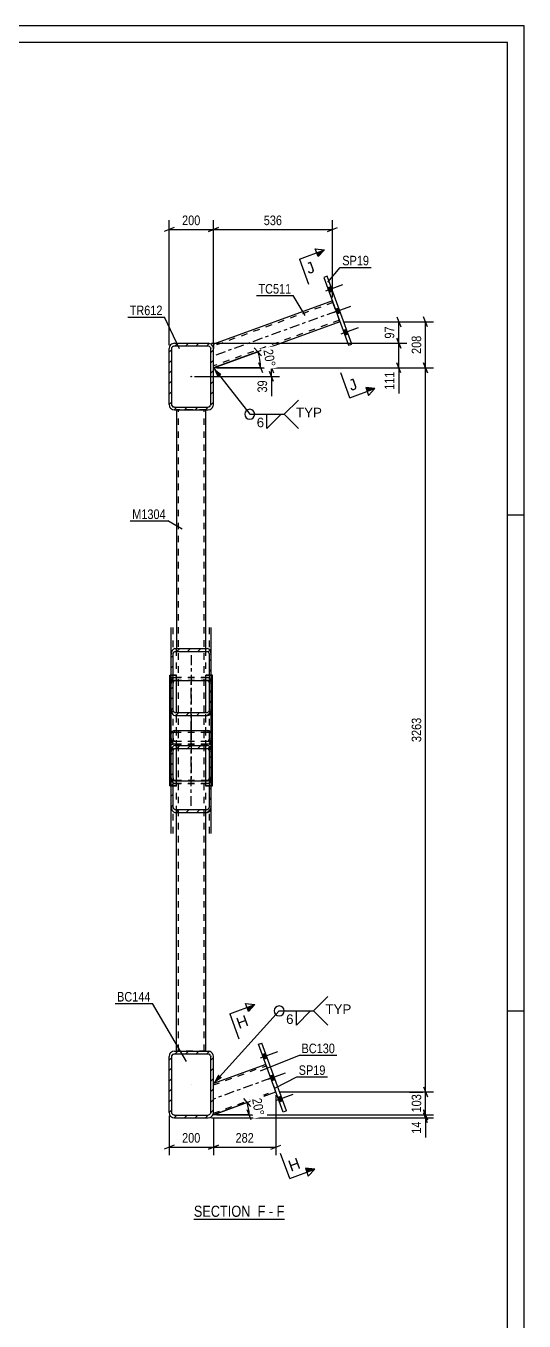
# Model space of a CAD drawing. Header units: millimetres. Extents: x -46 to 795, y -443 to 151.
# Drawn here: x 644.9 to 794.7, y -237.8 to 151.3 of the extents above; entities that cross this region are included whole.
import ezdxf

# ---------------------------------------------------------------- set-up
doc = ezdxf.new("R2010")
doc.units = ezdxf.units.MM
doc.linetypes.add('DXK_LINE_DOT2', pattern=[3.9198, 1.9599, -1.9599])
doc.linetypes.add('DXK_LINE_DOT3', pattern=[5.9187, 2.979, -0.9799, 0.9799, -0.9799])
doc.styles.add('Arial', font='ARIAL.TTF', dxfattribs={"height": 0.2})
doc.styles.add('Arial Narrow', font='ARIALN.TTF', dxfattribs={"height": 0.2})

# ---------------------------------------------------------------- blocks, each defined once
blk = doc.blocks.new('Unknown-761550593-1135')
at = {"color": 5, "linetype": 'Continuous'}
for p, q in [((794.69, 151.28), (-46.31, 151.28)), ((794.69, -442.72), (794.69, 151.28)), ((789.69, 146.28), (-41.31, 146.28)), ((789.69, -437.72), (789.69, 146.28)), ((794.69, 4.28), (789.69, 4.28)), ((794.69, -144.72), (789.69, -144.72))]:
    blk.add_line(p, q, dxfattribs=at)
blk = doc.blocks.new('Unknown-761550593-15 - 1653')
at = {"color": 6, "linetype": 'Continuous'}
blk.add_line((695.42, -207.24), (722.63, -207.24), dxfattribs=at)
at = {"color": 0, "linetype": 'Continuous'}
blk.add_wipeout([(713.53, -206.49), (713.53, -202.99), (695.42, -202.99), (695.42, -206.49)], dxfattribs=at)
at = {"color": 7, "linetype": 'Continuous', "style": 'Arial Narrow'}
blk.add_text('SECTION ', height=3.34, dxfattribs=at).set_placement((695.42, -206.49))
at = {"color": 0, "linetype": 'Continuous'}
blk.add_wipeout([(716.92, -206.49), (716.92, -202.99), (714.58, -202.99), (714.58, -206.49)], dxfattribs=at)
blk.add_wipeout([(719.24, -206.49), (719.24, -202.99), (717.97, -202.99), (717.97, -206.49)], dxfattribs=at)
at = {"color": 7, "linetype": 'Continuous', "style": 'Arial Narrow'}
blk.add_text('F', height=3.34, dxfattribs=at).set_placement((714.58, -206.49))
at = {"color": 0, "linetype": 'Continuous'}
blk.add_wipeout([(722.63, -206.49), (722.63, -202.99), (720.29, -202.99), (720.29, -206.49)], dxfattribs=at)
at = {"color": 7, "linetype": 'Continuous', "style": 'Arial Narrow'}
for s, p in [('-', (717.97, -206.49)), ('F', (720.29, -206.49))]:
    blk.add_text(s, height=3.34, dxfattribs=at).set_placement(p)
blk = doc.blocks.new('Bolt-761550593-1709 - 1653')
at = {"linetype": 'Continuous'}
for points in [[(717.51, -158.74), (717.01, -157.36), (716, -157.73), (716.5, -159.11)], [(717.51, -158.74), (717.01, -157.36), (716, -157.73), (716.5, -159.11)], [(717.51, -158.74), (717.01, -157.36), (716, -157.73), (716.5, -159.11)], [(719.86, -165.19), (719.35, -163.82), (718.35, -164.18), (718.85, -165.56)], [(719.86, -165.19), (719.35, -163.82), (718.35, -164.18), (718.85, -165.56)], [(722.18, -171.58), (721.68, -170.21), (720.68, -170.57), (721.18, -171.95)], [(722.18, -171.58), (721.68, -170.21), (720.68, -170.57), (721.18, -171.95)], [(722.18, -171.58), (721.68, -170.21), (720.68, -170.57), (721.18, -171.95)]]:
    blk.add_hatch(color=1, dxfattribs=at).paths.add_polyline_path(points)
at = {"color": 1, "linetype": 'Continuous'}
for p, q in [((715.44, -158.71), (720.64, -156.82)), ((715.44, -158.71), (720.64, -156.82)), ((715.44, -158.71), (720.64, -156.82)), ((716, -157.73), (717.01, -157.36)), ((716, -157.73), (717.01, -157.36)), ((716, -157.73), (717.01, -157.36)), ((716.5, -159.11), (717.51, -158.74)), ((716.5, -159.11), (717.51, -158.74)), ((716.5, -159.11), (717.51, -158.74)), ((717.79, -165.17), (722.99, -163.27)), ((717.79, -165.17), (722.99, -163.27)), ((718.35, -164.18), (719.35, -163.82)), ((718.35, -164.18), (719.35, -163.82)), ((718.85, -165.56), (719.86, -165.19)), ((718.85, -165.56), (719.86, -165.19)), ((720.11, -171.56), (725.31, -169.66)), ((720.11, -171.56), (725.31, -169.66)), ((720.11, -171.56), (725.31, -169.66)), ((720.68, -170.57), (721.68, -170.21)), ((720.68, -170.57), (721.68, -170.21)), ((720.68, -170.57), (721.68, -170.21)), ((721.18, -171.95), (722.18, -171.58)), ((721.18, -171.95), (722.18, -171.58)), ((721.18, -171.95), (722.18, -171.58))]:
    blk.add_line(p, q, dxfattribs=at)
blk = doc.blocks.new('Part-761550593-1697 - 1653')
at = {"color": 2, "linetype": 'Continuous'}
for p, q in [((717.09, -160.7), (701.3, -166.45)), ((701.3, -175.81), (720.1, -168.97)), ((701.3, -175.75), (701.3, -175.13)), ((701.3, -175.81), (701.3, -175.75))]:
    blk.add_line(p, q, dxfattribs=at)
at = {"color": 7, "linetype": 'DXK_LINE_DOT2'}
for p, q in [((701.3, -166.87), (717.22, -161.08)), ((720.1, -168.97), (717.09, -160.7)), ((701.3, -175.13), (701.3, -166.45)), ((701.3, -166.91), (701.3, -166.87)), ((701.3, -175.39), (719.96, -168.6))]:
    blk.add_line(p, q, dxfattribs=at)
at = {"color": 7, "linetype": 'DXK_LINE_DOT3'}
blk.add_line((718.59, -164.84), (701.3, -171.13), dxfattribs=at)
blk = doc.blocks.new('Part-761550593-1665 - 1653')
at = {"color": 2, "linetype": 'Continuous'}
for p, q in [((735.5, 76.07), (734.5, 75.71)), ((734.5, 75.71), (741.91, 55.35)), ((742.91, 55.71), (735.5, 76.07)), ((741.91, 55.35), (742.91, 55.71))]:
    blk.add_line(p, q, dxfattribs=at)
blk = doc.blocks.new('Part-761550593-1691 - 1653')
at = {"color": 7, "linetype": 'DXK_LINE_DOT3'}
blk.add_line((694.64, -83.06), (694.64, -58.28), dxfattribs=at)
at = {"color": 7, "linetype": 'DXK_LINE_DOT2'}
for p, q in [((688.72, -60.95), (688.64, -61.29)), ((688.64, -83.22), (688.64, -61.29)), ((688.95, -60.66), (688.72, -60.95)), ((689.29, -60.47), (688.95, -60.66)), ((689.17, -61.29), (689.21, -61.12)), ((689.17, -91.32), (689.17, -61.29)), ((689.21, -61.12), (689.33, -60.98)), ((689.7, -60.4), (689.29, -60.47)), ((689.33, -60.98), (689.5, -60.88)), ((689.5, -60.88), (689.7, -60.85)), ((689.7, -60.4), (699.57, -60.4)), ((689.7, -60.85), (699.57, -60.85)), ((699.98, -60.47), (699.57, -60.4)), ((699.57, -60.85), (699.77, -60.88)), ((699.77, -60.88), (699.95, -60.98)), ((699.95, -60.98), (700.06, -61.12)), ((700.32, -60.66), (699.98, -60.47)), ((700.06, -61.12), (700.1, -61.29)), ((700.1, -91.32), (700.1, -61.29)), ((700.55, -60.95), (700.32, -60.66)), ((700.64, -61.29), (700.55, -60.95)), ((700.64, -83.22), (700.64, -61.29)), ((688.64, -64.54), (689.17, -64.54)), ((700.64, -64.54), (700.1, -64.54)), ((688.64, -74.56), (688.72, -75.25)), ((689.21, -74.9), (689.17, -74.56)), ((689.29, -76.21), (689.5, -76.28)), ((689.7, -75.46), (689.5, -75.39)), ((689.5, -76.28), (689.7, -76.35)), ((699.57, -75.46), (689.7, -75.46)), ((699.57, -76.35), (689.7, -76.35)), ((699.77, -75.39), (699.57, -75.46)), ((699.57, -76.35), (699.95, -76.22)), ((699.95, -76.22), (699.98, -76.21)), ((700.1, -74.56), (700.06, -74.9)), ((700.55, -75.25), (700.64, -74.56))]:
    blk.add_line(p, q, dxfattribs=at)
at = {"color": 2, "linetype": 'Continuous'}
for p, q in [((688.64, -91.32), (688.64, -83.22)), ((700.64, -91.32), (700.64, -83.22))]:
    blk.add_line(p, q, dxfattribs=at)
at = {"color": 7, "linetype": 'DXK_LINE_DOT2'}
for centre, radius, start, end in [((690.33, -74.94), 1.64, 190.8094, 230.8802), ((690.02, -74.75), 0.822, 190.8094, 230.8802), ((699.25, -74.75), 0.822, 309.1198, 349.1906), ((698.94, -74.94), 1.64, 309.1198, 349.1906)]:
    blk.add_arc(centre, radius, start, end, dxfattribs=at)
blk = doc.blocks.new('Part-761550593-1712 - 1653')
at = {"color": 2, "linetype": 'Continuous'}
for p, q in [((688.24, -77.02), (688.24, -43.77)), ((688.24, -43.77), (688.64, -43.77)), ((690.24, -55), (690.24, -45.33)), ((690.24, -75.47), (690.24, -65.8)), ((688.24, -77.02), (688.24, -77.02)), ((688.24, -77.02), (688.64, -77.02))]:
    blk.add_line(p, q, dxfattribs=at)
at = {"color": 7, "linetype": 'DXK_LINE_DOT2'}
for p, q in [((688.24, -43.77), (690.24, -43.77)), ((688.64, -43.77), (690.24, -43.77)), ((690.24, -45.33), (690.24, -43.77)), ((690.24, -65.8), (690.24, -55)), ((688.24, -77.02), (690.24, -77.02)), ((688.64, -77.02), (690.24, -77.02)), ((690.24, -77.02), (690.24, -75.47)), ((690.24, -77.02), (690.24, -77.02))]:
    blk.add_line(p, q, dxfattribs=at)
blk = doc.blocks.new('Part-761550593-1708 - 1653')
at = {"color": 2, "linetype": 'Continuous'}
for p, q in [((714.89, -154.66), (715.89, -154.29)), ((722.3, -175.02), (714.89, -154.66)), ((723.3, -174.65), (715.89, -154.29)), ((723.3, -174.65), (722.3, -175.02))]:
    blk.add_line(p, q, dxfattribs=at)
blk = doc.blocks.new('Part-761550593-1779 - 1653')
at = {"linetype": 'Continuous'}
h = blk.add_hatch(dxfattribs=at)
h.set_pattern_fill('', scale=0.7, style=0, pattern_type=0)
h.set_pattern_definition([(45, (687.9691, 37.5348), (-1.57154, 1.57154), [])])
h.paths.add_polyline_path([(687.97, 54.33), (687.97, 37.53), (688.09, 36.92), (688.44, 36.4), (688.96, 36.06), (689.57, 35.93), (699.7, 35.93), (700.31, 36.06), (700.83, 36.4), (701.18, 36.92), (701.3, 37.53), (701.3, 54.33), (701.18, 54.95), (700.83, 55.47), (700.31, 55.81), (699.7, 55.93), (689.57, 55.93), (688.96, 55.81), (688.44, 55.47), (688.09, 54.95)])
h.paths.add_polyline_path([(689, 54.9), (689.26, 55.07), (689.57, 55.13), (699.7, 55.13), (700.01, 55.07), (700.27, 54.9), (700.44, 54.64), (700.5, 54.33), (700.5, 37.53), (700.44, 37.23), (700.27, 36.97), (700.01, 36.8), (699.7, 36.73), (689.57, 36.73), (689.26, 36.8), (689, 36.97), (688.83, 37.23), (688.77, 37.53), (688.77, 54.33), (688.83, 54.64)])
blk.add_hatch(color=30, dxfattribs=at).paths.add_polyline_path([(694.64, 45.83, -1), (694.64, 46.03, -1)])
at = {"color": 2, "linetype": 'Continuous'}
for p, q in [((688.09, 54.95), (687.97, 54.33)), ((688.77, 54.33), (688.83, 54.64)), ((689.57, 55.93), (688.96, 55.81)), ((689.26, 55.07), (689.57, 55.13)), ((689.57, 55.93), (699.7, 55.93)), ((689.57, 55.13), (699.7, 55.13)), ((700.31, 55.81), (699.7, 55.93)), ((699.7, 55.13), (700.01, 55.07)), ((700.44, 54.64), (700.5, 54.33)), ((701.3, 54.33), (701.18, 54.95)), ((687.97, 37.53), (687.97, 54.33)), ((688.77, 37.53), (688.77, 54.33)), ((700.5, 37.53), (700.5, 54.33)), ((701.3, 37.53), (701.3, 54.33)), ((687.97, 37.53), (688.09, 36.92)), ((688.83, 37.23), (688.77, 37.53)), ((688.96, 36.06), (689.57, 35.93)), ((689.57, 36.73), (689.26, 36.8)), ((689.57, 36.73), (699.7, 36.73)), ((689.57, 35.93), (699.7, 35.93)), ((700.01, 36.8), (699.7, 36.73)), ((699.7, 35.93), (700.31, 36.06)), ((700.5, 37.53), (700.44, 37.23)), ((701.18, 36.92), (701.3, 37.53))]:
    blk.add_line(p, q, dxfattribs=at)
at = {"color": 7, "linetype": 'DXK_LINE_DOT3'}
blk.add_line((694.64, 45.93), (694.64, 45.93), dxfattribs=at)
at = {"color": 30, "linetype": 'DXK_LINE_DOT3'}
blk.add_line((694.64, 45.93), (694.64, 45.93), dxfattribs=at)
at = {"color": 30, "linetype": 'Continuous'}
blk.add_circle((694.64, 45.93), 0.1, dxfattribs=at)
at = {"color": 2, "linetype": 'Continuous'}
for centre, radius, start, end in [((689.57, 54.33), 1.6, 112.5, 157.5), ((689.57, 54.33), 0.8, 112.5, 157.5), ((699.7, 54.33), 0.8, 22.5, 67.5), ((699.7, 54.33), 1.6, 22.5, 67.5), ((689.57, 37.53), 1.6, 202.5, 247.5), ((689.57, 37.53), 0.8, 202.5, 247.5), ((699.7, 37.53), 0.8, 292.5, 337.5), ((699.7, 37.53), 1.6, 292.5, 337.5)]:
    blk.add_arc(centre, radius, start, end, dxfattribs=at)
blk = doc.blocks.new('Part-761550593-1715 - 1653')
at = {"color": 7, "linetype": 'DXK_LINE_DOT2'}
for p, q in [((700.64, -43.77), (699.04, -43.77)), ((701.04, -43.77), (699.04, -43.77)), ((699.04, -45.33), (699.04, -43.77)), ((699.04, -65.8), (699.04, -55)), ((699.04, -77.02), (699.04, -75.47)), ((700.64, -77.02), (699.04, -77.02)), ((699.04, -77.02), (699.04, -77.02)), ((699.04, -77.02), (701.04, -77.02))]:
    blk.add_line(p, q, dxfattribs=at)
at = {"color": 2, "linetype": 'Continuous'}
for p, q in [((699.04, -55), (699.04, -45.33)), ((701.04, -43.77), (700.64, -43.77)), ((701.04, -77.02), (701.04, -43.77)), ((699.04, -75.47), (699.04, -65.8)), ((701.04, -77.02), (700.64, -77.02)), ((701.04, -77.02), (701.04, -77.02))]:
    blk.add_line(p, q, dxfattribs=at)
blk = doc.blocks.new('Part-761550593-1718 - 1653')
at = {"color": 7, "linetype": 'DXK_LINE_DOT2'}
for p, q in [((699.04, -77.02), (699.04, -43.78)), ((699.04, -43.78), (701.04, -43.78)), ((701.04, -77.02), (701.04, -43.78)), ((699.04, -77.02), (701.04, -77.02))]:
    blk.add_line(p, q, dxfattribs=at)
blk = doc.blocks.new('Part-761550593-1719 - 1653')
at = {"color": 7, "linetype": 'DXK_LINE_DOT2'}
for p, q in [((688.24, -77.02), (688.24, -43.78)), ((690.24, -43.78), (688.24, -43.78)), ((690.24, -77.02), (690.24, -43.78)), ((690.24, -77.02), (688.24, -77.02))]:
    blk.add_line(p, q, dxfattribs=at)
blk = doc.blocks.new('Part-761550593-1885 - 1653')
at = {"color": 2, "linetype": 'Continuous'}
for p, q in [((688.64, -37.58), (688.64, -29.48)), ((700.64, -37.58), (700.64, -29.48))]:
    blk.add_line(p, q, dxfattribs=at)
at = {"color": 7, "linetype": 'DXK_LINE_DOT2'}
for p, q in [((689.17, -62.76), (689.17, -29.48)), ((700.1, -62.76), (700.1, -29.48)), ((688.64, -62.76), (688.64, -37.58)), ((700.64, -62.76), (700.64, -37.58)), ((688.72, -45.55), (688.64, -46.23)), ((689.17, -46.23), (689.21, -45.89)), ((689.7, -44.45), (689.29, -44.58)), ((689.5, -45.41), (689.7, -45.34)), ((699.57, -44.45), (689.7, -44.45)), ((699.57, -45.34), (689.7, -45.34)), ((699.98, -44.58), (699.57, -44.45)), ((699.57, -45.34), (699.77, -45.41)), ((700.06, -45.89), (700.1, -46.23)), ((700.64, -46.23), (700.55, -45.55)), ((688.64, -62.76), (688.72, -63.44)), ((689.21, -63.1), (689.17, -62.76)), ((689.29, -64.41), (689.7, -64.54)), ((689.7, -63.65), (689.5, -63.58)), ((699.57, -63.65), (689.7, -63.65)), ((699.57, -64.54), (689.7, -64.54)), ((699.77, -63.58), (699.57, -63.65)), ((699.57, -64.54), (699.98, -64.41)), ((700.1, -62.76), (700.06, -63.1)), ((700.55, -63.44), (700.64, -62.76))]:
    blk.add_line(p, q, dxfattribs=at)
at = {"color": 7, "linetype": 'DXK_LINE_DOT3'}
blk.add_line((694.64, -37.74), (694.64, -62.52), dxfattribs=at)
at = {"color": 7, "linetype": 'DXK_LINE_DOT2'}
for centre, radius, start, end in [((690.33, -45.86), 1.64, 129.1198, 169.1906), ((690.02, -46.05), 0.822, 129.1198, 169.1906), ((699.25, -46.05), 0.822, 10.8094, 50.8802), ((698.94, -45.86), 1.64, 10.8094, 50.8802), ((690.33, -63.13), 1.64, 190.8094, 230.8802), ((690.02, -62.94), 0.822, 190.8094, 230.8802), ((699.25, -62.94), 0.822, 309.1198, 349.1906), ((698.94, -63.13), 1.64, 309.1198, 349.1906)]:
    blk.add_arc(centre, radius, start, end, dxfattribs=at)
blk = doc.blocks.new('Part-761550593-1750 - 1653')
at = {"linetype": 'Continuous'}
h = blk.add_hatch(dxfattribs=at)
h.set_pattern_fill('', scale=0.7, style=0, pattern_type=0)
h.set_pattern_definition([(45, (687.9691, -175.1318), (-1.57154, 1.57154), [])])
h.paths.add_polyline_path([(687.97, -158.33), (687.97, -175.13), (688.09, -175.74), (688.44, -176.26), (688.96, -176.61), (689.57, -176.73), (699.7, -176.73), (700.31, -176.61), (700.83, -176.26), (701.18, -175.74), (701.3, -175.13), (701.3, -158.33), (701.18, -157.72), (700.83, -157.2), (700.31, -156.85), (699.7, -156.73), (689.57, -156.73), (688.96, -156.85), (688.44, -157.2), (688.09, -157.72)])
h.paths.add_polyline_path([(689, -157.77), (689.26, -157.59), (689.57, -157.53), (699.7, -157.53), (700.01, -157.59), (700.27, -157.77), (700.44, -158.03), (700.5, -158.33), (700.5, -175.13), (700.44, -175.44), (700.27, -175.7), (700.01, -175.87), (699.7, -175.93), (689.57, -175.93), (689.26, -175.87), (689, -175.7), (688.83, -175.44), (688.77, -175.13), (688.77, -158.33), (688.83, -158.03)])
at = {"color": 2, "linetype": 'Continuous'}
for p, q in [((688.09, -157.72), (687.97, -158.33)), ((687.97, -175.13), (687.97, -158.33)), ((688.77, -158.33), (688.83, -158.03)), ((688.77, -175.13), (688.77, -158.33)), ((689.57, -156.73), (688.96, -156.85)), ((689.26, -157.59), (689.57, -157.53)), ((689.57, -156.73), (699.7, -156.73)), ((689.57, -157.53), (699.7, -157.53)), ((700.31, -156.85), (699.7, -156.73)), ((699.7, -157.53), (700.01, -157.59)), ((700.44, -158.03), (700.5, -158.33)), ((700.5, -175.13), (700.5, -158.33)), ((701.3, -158.33), (701.18, -157.72)), ((701.3, -175.13), (701.3, -158.33)), ((687.97, -175.13), (688.09, -175.74)), ((688.83, -175.44), (688.77, -175.13)), ((688.96, -176.61), (689.57, -176.73)), ((689.57, -175.93), (689.26, -175.87)), ((689.57, -175.93), (699.7, -175.93)), ((689.57, -176.73), (699.7, -176.73)), ((700.01, -175.87), (699.7, -175.93)), ((699.7, -176.73), (700.31, -176.61)), ((700.5, -175.13), (700.44, -175.44)), ((701.18, -175.74), (701.3, -175.13))]:
    blk.add_line(p, q, dxfattribs=at)
at = {"color": 7, "linetype": 'DXK_LINE_DOT3'}
blk.add_line((694.64, -166.73), (694.64, -166.73), dxfattribs=at)
at = {"color": 2, "linetype": 'Continuous'}
for centre, radius, start, end in [((689.57, -158.33), 1.6, 112.5, 157.5), ((689.57, -158.33), 0.8, 112.5, 157.5), ((699.7, -158.33), 0.8, 22.5, 67.5), ((699.7, -158.33), 1.6, 22.5, 67.5), ((689.57, -175.13), 1.6, 202.5, 247.5), ((689.57, -175.13), 0.8, 202.5, 247.5), ((699.7, -175.13), 0.8, 292.5, 337.5), ((699.7, -175.13), 1.6, 292.5, 337.5)]:
    blk.add_arc(centre, radius, start, end, dxfattribs=at)
blk = doc.blocks.new('Part-761550593-1795 - 1653')
at = {"linetype": 'Continuous'}
h = blk.add_hatch(dxfattribs=at)
h.set_pattern_fill('', scale=0.7, style=0, pattern_type=0)
h.set_pattern_definition([(45, (688.6358, -54.1022), (-1.57154, 1.57154), [])])
h.paths.add_polyline_path([(688.64, -37.58), (688.64, -54.1), (688.72, -54.79), (688.95, -55.37), (689.29, -55.75), (689.7, -55.89), (699.57, -55.89), (699.98, -55.75), (700.32, -55.37), (700.55, -54.79), (700.64, -54.1), (700.64, -37.58), (700.55, -36.9), (700.32, -36.32), (699.98, -35.93), (699.57, -35.79), (689.7, -35.79), (689.29, -35.93), (688.95, -36.32), (688.72, -36.9)])
h.paths.add_polyline_path([(689.33, -36.95), (689.5, -36.75), (689.7, -36.69), (699.57, -36.69), (699.77, -36.75), (699.95, -36.95), (700.06, -37.24), (700.1, -37.58), (700.1, -54.1), (700.06, -54.44), (699.95, -54.73), (699.77, -54.93), (699.57, -55), (689.7, -55), (689.5, -54.93), (689.33, -54.73), (689.21, -54.44), (689.17, -54.1), (689.17, -37.58), (689.21, -37.24)])
at = {"color": 2, "linetype": 'Continuous'}
for p, q in [((688.72, -36.9), (688.64, -37.58)), ((688.64, -54.1), (688.64, -37.58)), ((689.17, -37.58), (689.21, -37.24)), ((689.17, -54.1), (689.17, -37.58)), ((689.7, -35.79), (689.29, -35.93)), ((689.5, -36.75), (689.7, -36.69)), ((689.7, -35.79), (699.57, -35.79)), ((689.7, -36.69), (699.57, -36.69)), ((699.98, -35.93), (699.57, -35.79)), ((699.57, -36.69), (699.77, -36.75)), ((700.06, -37.24), (700.1, -37.58)), ((700.1, -54.1), (700.1, -37.58)), ((700.64, -37.58), (700.55, -36.9)), ((700.64, -54.1), (700.64, -37.58)), ((689.21, -45.88), (689.17, -46.22)), ((689.7, -45.33), (689.5, -45.4)), ((689.7, -45.33), (699.57, -45.33)), ((699.77, -45.4), (699.57, -45.33)), ((700.1, -46.22), (700.06, -45.88)), ((688.64, -61.29), (688.64, -54.1)), ((688.64, -54.1), (688.72, -54.79)), ((689.21, -54.44), (689.17, -54.1)), ((700.1, -54.1), (700.06, -54.44)), ((700.55, -54.79), (700.64, -54.1)), ((700.64, -61.29), (700.64, -54.1)), ((689.29, -55.75), (689.7, -55.89)), ((689.7, -55), (689.5, -54.93)), ((689.7, -55), (699.57, -55)), ((689.7, -55.89), (699.57, -55.89)), ((699.77, -54.93), (699.57, -55)), ((699.57, -55.89), (699.98, -55.75))]:
    blk.add_line(p, q, dxfattribs=at)
at = {"color": 7, "linetype": 'DXK_LINE_DOT2'}
for p, q in [((688.64, -54.1), (688.64, -37.58)), ((689.17, -62.74), (689.17, -37.58)), ((700.1, -62.74), (700.1, -37.58)), ((700.64, -54.1), (700.64, -37.58)), ((688.64, -46.22), (688.72, -45.54)), ((689.29, -44.57), (689.7, -44.43)), ((689.7, -44.43), (699.57, -44.43)), ((699.57, -44.43), (699.98, -44.57)), ((700.55, -45.54), (700.64, -46.22)), ((688.64, -62.74), (688.64, -61.29)), ((700.64, -62.74), (700.64, -61.29)), ((688.72, -63.43), (688.64, -62.74)), ((689.17, -62.74), (689.21, -63.08)), ((689.7, -64.53), (689.29, -64.39)), ((689.5, -63.57), (689.7, -63.64)), ((689.7, -63.64), (699.57, -63.64)), ((689.7, -64.53), (699.57, -64.53)), ((699.57, -63.64), (699.77, -63.57)), ((699.98, -64.39), (699.57, -64.53)), ((700.06, -63.08), (700.1, -62.74)), ((700.64, -62.74), (700.55, -63.43))]:
    blk.add_line(p, q, dxfattribs=at)
at = {"color": 7, "linetype": 'DXK_LINE_DOT3'}
blk.add_line((694.64, -62.5), (694.64, -45.84), dxfattribs=at)
at = {"color": 2, "linetype": 'Continuous'}
for centre, radius, start, end in [((690.33, -37.2), 1.64, 129.1198, 169.1906), ((690.02, -37.39), 0.822, 129.1198, 169.1906), ((699.25, -37.39), 0.822, 10.8094, 50.8802), ((698.94, -37.2), 1.64, 10.8094, 50.8802), ((690.02, -46.03), 0.822, 129.1198, 169.1906), ((699.25, -46.03), 0.822, 10.8094, 50.8802), ((690.02, -54.29), 0.822, 190.8094, 230.8802), ((699.25, -54.29), 0.822, 309.1198, 349.1906), ((690.33, -54.48), 1.64, 190.8094, 230.8802), ((698.94, -54.48), 1.64, 309.1198, 349.1906)]:
    blk.add_arc(centre, radius, start, end, dxfattribs=at)
at = {"color": 7, "linetype": 'DXK_LINE_DOT2'}
for centre, radius, start, end in [((690.33, -45.85), 1.64, 129.1198, 169.1906), ((698.94, -45.85), 1.64, 10.8094, 50.8802), ((690.33, -63.12), 1.64, 190.8094, 230.8802), ((690.02, -62.93), 0.822, 190.8094, 230.8802), ((699.25, -62.93), 0.822, 309.1198, 349.1906), ((698.94, -63.12), 1.64, 309.1198, 349.1906)]:
    blk.add_arc(centre, radius, start, end, dxfattribs=at)
blk = doc.blocks.new('Part-761550593-1861 - 1653')
at = {"color": 2, "linetype": 'Continuous'}
for p, q in [((737.06, 68.66), (701.3, 55.64)), ((739.34, 62.4), (701.3, 48.55)), ((701.3, 55.64), (701.3, 54.51)), ((701.3, 54.51), (701.3, 54.33))]:
    blk.add_line(p, q, dxfattribs=at)
at = {"color": 7, "linetype": 'DXK_LINE_DOT2'}
for p, q in [((737.24, 68.16), (701.3, 55.08)), ((739.34, 62.4), (737.06, 68.66)), ((739.16, 62.9), (701.3, 49.12)), ((701.3, 55.03), (701.3, 55.08)), ((701.3, 54.94), (701.3, 55.03)), ((701.3, 54.91), (701.3, 54.94)), ((701.3, 54.73), (701.3, 54.91)), ((701.3, 48.55), (701.3, 54.33))]:
    blk.add_line(p, q, dxfattribs=at)
at = {"color": 7, "linetype": 'DXK_LINE_DOT3'}
blk.add_line((738.2, 65.53), (701.3, 52.1), dxfattribs=at)
blk = doc.blocks.new('Bolt-761550593-1797 - 1653')
at = {"linetype": 'Continuous'}
for points in [[(737.12, 71.62), (736.62, 73), (735.61, 72.64), (736.12, 71.26)], [(737.12, 71.62), (736.62, 73), (735.61, 72.64), (736.12, 71.26)], [(737.12, 71.62), (736.62, 73), (735.61, 72.64), (736.12, 71.26)], [(739.47, 65.17), (738.96, 66.55), (737.96, 66.19), (738.46, 64.81)], [(739.47, 65.17), (738.96, 66.55), (737.96, 66.19), (738.46, 64.81)], [(741.79, 58.78), (741.29, 60.16), (740.29, 59.8), (740.79, 58.42)], [(741.79, 58.78), (741.29, 60.16), (740.29, 59.8), (740.79, 58.42)], [(741.79, 58.78), (741.29, 60.16), (740.29, 59.8), (740.79, 58.42)]]:
    blk.add_hatch(color=1, dxfattribs=at).paths.add_polyline_path(points)
at = {"color": 1, "linetype": 'Continuous'}
for p, q in [((735.05, 71.65), (740.25, 73.55)), ((735.05, 71.65), (740.25, 73.55)), ((735.05, 71.65), (740.25, 73.55)), ((735.61, 72.64), (736.62, 73)), ((735.61, 72.64), (736.62, 73)), ((735.61, 72.64), (736.62, 73)), ((736.12, 71.26), (737.12, 71.62)), ((736.12, 71.26), (737.12, 71.62)), ((736.12, 71.26), (737.12, 71.62)), ((737.4, 65.2), (742.6, 67.09)), ((737.4, 65.2), (742.6, 67.09)), ((737.96, 66.19), (738.96, 66.55)), ((737.96, 66.19), (738.96, 66.55)), ((738.46, 64.81), (739.47, 65.17)), ((738.46, 64.81), (739.47, 65.17)), ((739.72, 58.81), (744.92, 60.7)), ((739.72, 58.81), (744.92, 60.7)), ((739.72, 58.81), (744.92, 60.7)), ((740.29, 59.8), (741.29, 60.16)), ((740.29, 59.8), (741.29, 60.16)), ((740.29, 59.8), (741.29, 60.16)), ((740.79, 58.42), (741.79, 58.78)), ((740.79, 58.42), (741.79, 58.78)), ((740.79, 58.42), (741.79, 58.78))]:
    blk.add_line(p, q, dxfattribs=at)
blk = doc.blocks.new('Part-761550593-1836 - 1653')
at = {"color": 2, "linetype": 'Continuous'}
for p, q in [((690.24, 35.93), (690.24, -35.79)), ((699.04, -35.79), (699.04, 35.93)), ((690.24, -156.73), (690.24, -85)), ((699.04, -156.73), (699.04, -85))]:
    blk.add_line(p, q, dxfattribs=at)
at = {"color": 7, "linetype": 'DXK_LINE_DOT2'}
for p, q in [((699.04, 35.93), (690.24, 35.93)), ((690.32, 35.93), (690.24, 35.93)), ((690.77, -156.73), (690.77, 35.93)), ((698.5, -156.73), (698.5, 35.93)), ((690.24, -85), (690.24, -35.79)), ((699.04, -85), (699.04, -35.79)), ((699.04, -156.73), (690.24, -156.73))]:
    blk.add_line(p, q, dxfattribs=at)
blk = doc.blocks.new('Part-761550593-1868 - 1653')
at = {"linetype": 'Continuous'}
h = blk.add_hatch(dxfattribs=at)
h.set_pattern_fill('', scale=0.7, style=0, pattern_type=0)
h.set_pattern_definition([(45, (688.6358, -83.2171), (-1.57154, 1.57154), [])])
h.paths.add_polyline_path([(688.64, -66.7), (688.64, -83.22), (688.72, -83.9), (688.95, -84.48), (689.29, -84.87), (689.7, -85), (699.57, -85), (699.98, -84.87), (700.32, -84.48), (700.55, -83.9), (700.64, -83.22), (700.64, -66.7), (700.55, -66.01), (700.32, -65.43), (699.98, -65.04), (699.57, -64.91), (689.7, -64.91), (689.29, -65.04), (688.95, -65.43), (688.72, -66.01)])
h.paths.add_polyline_path([(689.33, -66.06), (689.5, -65.87), (689.7, -65.8), (699.57, -65.8), (699.77, -65.87), (699.95, -66.06), (700.06, -66.35), (700.1, -66.7), (700.1, -83.22), (700.06, -83.56), (699.95, -83.85), (699.77, -84.04), (699.57, -84.11), (689.7, -84.11), (689.5, -84.04), (689.33, -83.85), (689.21, -83.56), (689.17, -83.22), (689.17, -66.7), (689.21, -66.35)])
at = {"color": 7, "linetype": 'DXK_LINE_DOT3'}
blk.add_line((694.64, -58.29), (694.64, -74.96), dxfattribs=at)
at = {"color": 2, "linetype": 'Continuous'}
for p, q in [((688.64, -61.29), (688.72, -60.95)), ((688.64, -66.7), (688.64, -61.29)), ((688.72, -60.95), (688.95, -60.66)), ((688.95, -60.66), (689.29, -60.47)), ((689.29, -60.47), (689.7, -60.4)), ((689.7, -60.4), (699.57, -60.4)), ((699.57, -60.4), (699.98, -60.47)), ((699.98, -60.47), (700.32, -60.66)), ((700.32, -60.66), (700.55, -60.95)), ((700.55, -60.95), (700.64, -61.29)), ((700.64, -66.7), (700.64, -61.29)), ((688.72, -66.01), (688.64, -66.7)), ((689.7, -64.91), (689.29, -65.04)), ((689.5, -65.87), (689.7, -65.8)), ((689.7, -64.91), (699.57, -64.91)), ((689.7, -65.8), (699.57, -65.8)), ((699.98, -65.04), (699.57, -64.91)), ((699.57, -65.8), (699.77, -65.87)), ((700.64, -66.7), (700.55, -66.01)), ((688.64, -83.22), (688.64, -66.7)), ((689.17, -66.7), (689.21, -66.35)), ((689.17, -83.22), (689.17, -66.7)), ((700.06, -66.35), (700.1, -66.7)), ((700.1, -83.22), (700.1, -66.7)), ((700.64, -83.22), (700.64, -66.7)), ((689.17, -74.58), (689.21, -74.92)), ((689.5, -75.4), (689.7, -75.47)), ((689.7, -75.47), (699.57, -75.47)), ((699.57, -75.47), (699.77, -75.4)), ((700.06, -74.92), (700.1, -74.58)), ((688.64, -83.22), (688.72, -83.9)), ((689.21, -83.56), (689.17, -83.22)), ((689.29, -84.87), (689.7, -85)), ((689.7, -84.11), (689.5, -84.04)), ((689.7, -84.11), (699.57, -84.11)), ((689.7, -85), (699.57, -85)), ((699.77, -84.04), (699.57, -84.11)), ((699.57, -85), (699.98, -84.87)), ((700.1, -83.22), (700.06, -83.56)), ((700.55, -83.9), (700.64, -83.22))]:
    blk.add_line(p, q, dxfattribs=at)
at = {"color": 7, "linetype": 'DXK_LINE_DOT2'}
for p, q in [((689.21, -61.12), (689.17, -61.29)), ((689.17, -83.22), (689.17, -61.29)), ((689.33, -60.98), (689.21, -61.12)), ((689.5, -60.88), (689.33, -60.98)), ((689.7, -60.85), (689.5, -60.88)), ((689.7, -60.85), (699.57, -60.85)), ((699.77, -60.88), (699.57, -60.85)), ((699.95, -60.98), (699.77, -60.88)), ((700.06, -61.12), (699.95, -60.98)), ((700.1, -61.29), (700.06, -61.12)), ((700.1, -83.22), (700.1, -61.29)), ((688.64, -64.53), (689.17, -64.53)), ((700.1, -64.53), (700.64, -64.53)), ((688.64, -83.22), (688.64, -66.7)), ((700.64, -83.22), (700.64, -66.7)), ((688.72, -75.26), (688.64, -74.58)), ((689.7, -76.36), (689.29, -76.23)), ((689.7, -76.36), (699.57, -76.36)), ((699.98, -76.23), (699.57, -76.36)), ((700.64, -74.58), (700.55, -75.26))]:
    blk.add_line(p, q, dxfattribs=at)
at = {"color": 2, "linetype": 'Continuous'}
for centre, radius, start, end in [((690.33, -66.32), 1.64, 129.1198, 169.1906), ((690.02, -66.51), 0.822, 129.1198, 169.1906), ((699.25, -66.51), 0.822, 10.8094, 50.8802), ((698.94, -66.32), 1.64, 10.8094, 50.8802), ((690.02, -74.76), 0.822, 190.8094, 230.8802), ((699.25, -74.76), 0.822, 309.1198, 349.1906), ((690.33, -83.59), 1.64, 190.8094, 230.8802), ((690.02, -83.4), 0.822, 190.8094, 230.8802), ((699.25, -83.4), 0.822, 309.1198, 349.1906), ((698.94, -83.59), 1.64, 309.1198, 349.1906)]:
    blk.add_arc(centre, radius, start, end, dxfattribs=at)
at = {"color": 7, "linetype": 'DXK_LINE_DOT2'}
for centre, start, end in [((690.33, -74.95), 190.8094, 230.8802), ((698.94, -74.95), 309.1198, 349.1906)]:
    blk.add_arc(centre, 1.64, start, end, dxfattribs=at)
blk = doc.blocks.new('StraightDimension-761550593-13382 - 1653')
at = {"color": 7, "linetype": 'Continuous'}
for p, q in [((720.1, -169.97), (720.1, -187.95)), ((701.3, -176.75), (701.3, -187.95)), ((702.8, -184.95), (699.8, -186.15)), ((701.3, -185.55), (720.1, -185.55)), ((718.6, -186.15), (721.6, -184.95))]:
    blk.add_line(p, q, dxfattribs=at)
at = {"color": 0}
blk.add_wipeout([(714.04, -184.8), (714.04, -180.6), (707.36, -180.6), (707.36, -184.8)], dxfattribs=at)
at = {"color": 3, "style": 'Arial Narrow'}
blk.add_text('282', height=2.863, dxfattribs=at).set_placement((707.96, -184.2))
blk = doc.blocks.new('StraightDimension-761550593-16414 - 1653')
at = {"color": 7, "linetype": 'Continuous'}
for p, q in [((700.7, 55.93), (759.4, 55.93)), ((756.4, 57.43), (757.6, 54.43)), ((757, 48.55), (757, 55.93)), ((702.3, 48.55), (759.4, 48.55)), ((757.6, 47.05), (756.4, 50.05))]:
    blk.add_line(p, q, dxfattribs=at)
at = {"color": 0}
blk.add_wipeout([(756.25, 48.03), (752.05, 48.03), (752.05, 41.34), (756.25, 41.34)], dxfattribs=at)
at = {"color": 7, "linetype": 'Continuous'}
blk.add_line((757, 48.55), (757, 40.82), dxfattribs=at)
blk.add_line((757, 48.55), (757, 40.82), dxfattribs=at)
at = {"color": 3, "style": 'Arial Narrow'}
blk.add_text('111', height=2.863, rotation=90.0002, dxfattribs=at).set_placement((755.65, 41.94))
blk = doc.blocks.new('StraightDimension-761550593-16363 - 1653')
at = {"color": 7, "linetype": 'Continuous'}
for p, q in [((764.5, -174.31), (765.7, -177.31)), ((700.7, -176.73), (767.5, -176.73)), ((702.3, -175.81), (767.5, -175.81)), ((765.7, -178.23), (764.5, -175.23)), ((765.1, -176.73), (765.1, -175.81))]:
    blk.add_line(p, q, dxfattribs=at)
at = {"color": 0}
blk.add_wipeout([(764.35, -177.26), (760.15, -177.26), (760.15, -182.11), (764.35, -182.11)], dxfattribs=at)
at = {"color": 7, "linetype": 'Continuous'}
blk.add_line((765.1, -176.73), (765.1, -182.64), dxfattribs=at)
blk.add_line((765.1, -176.73), (765.1, -182.64), dxfattribs=at)
at = {"color": 3, "style": 'Arial Narrow'}
blk.add_text('14', height=2.863, rotation=90.0002, dxfattribs=at).set_placement((763.75, -181.51))
blk = doc.blocks.new('StraightDimension-761550593-16362 - 1653')
at = {"color": 7, "linetype": 'Continuous'}
for p, q in [((721.1, -168.97), (767.5, -168.97)), ((764.5, -167.47), (765.7, -170.47)), ((765.1, -175.81), (765.1, -168.97)), ((765.7, -177.31), (764.5, -174.31)), ((702.3, -175.81), (767.5, -175.81))]:
    blk.add_line(p, q, dxfattribs=at)
at = {"color": 0}
blk.add_wipeout([(764.35, -169.05), (760.15, -169.05), (760.15, -175.74), (764.35, -175.74)], dxfattribs=at)
at = {"color": 3, "style": 'Arial Narrow'}
blk.add_text('103', height=2.863, rotation=90.0002, dxfattribs=at).set_placement((763.75, -175.14))
blk = doc.blocks.new('StraightDimension-761550593-13383 - 1653')
at = {"color": 7, "linetype": 'Continuous'}
for p, q in [((687.97, -176.13), (687.97, -187.95)), ((701.3, -176.75), (701.3, -187.95)), ((689.47, -184.95), (686.47, -186.15)), ((687.97, -185.55), (701.3, -185.55)), ((699.8, -186.15), (702.8, -184.95))]:
    blk.add_line(p, q, dxfattribs=at)
at = {"color": 0}
blk.add_wipeout([(697.98, -184.8), (697.98, -180.6), (691.29, -180.6), (691.29, -184.8)], dxfattribs=at)
at = {"color": 3, "style": 'Arial Narrow'}
blk.add_text('200', height=2.863, dxfattribs=at).set_placement((691.89, -184.2))
blk = doc.blocks.new('StraightDimension-761550593-16339 - 1653')
at = {"color": 7, "linetype": 'Continuous'}
for p, q in [((702.8, 90.69), (699.8, 89.49)), ((701.3, 56.08), (701.3, 92.94)), ((701.3, 90.09), (737.06, 90.09)), ((735.56, 89.49), (738.56, 90.69)), ((737.06, 69.66), (737.06, 92.94))]:
    blk.add_line(p, q, dxfattribs=at)
at = {"color": 0}
blk.add_wipeout([(722.52, 90.84), (722.52, 95.04), (715.84, 95.04), (715.84, 90.84)], dxfattribs=at)
at = {"color": 3, "style": 'Arial Narrow'}
blk.add_text('536', height=2.863, dxfattribs=at).set_placement((716.44, 91.44))
blk = doc.blocks.new('StraightDimension-761550593-16340 - 1653')
at = {"color": 7, "linetype": 'Continuous'}
for p, q in [((689.47, 90.69), (686.47, 89.49)), ((687.97, 55.33), (687.97, 92.94)), ((687.97, 90.09), (701.3, 90.09)), ((699.8, 89.49), (702.8, 90.69)), ((701.3, 56.08), (701.3, 92.94))]:
    blk.add_line(p, q, dxfattribs=at)
at = {"color": 0}
blk.add_wipeout([(697.98, 90.84), (697.98, 95.04), (691.29, 95.04), (691.29, 90.84)], dxfattribs=at)
at = {"color": 3, "style": 'Arial Narrow'}
blk.add_text('200', height=2.863, dxfattribs=at).set_placement((691.89, 91.44))
blk = doc.blocks.new('StraightDimension-761550593-16413 - 1653')
at = {"color": 7, "linetype": 'Continuous'}
for p, q in [((740.34, 62.4), (759.4, 62.4)), ((756.4, 63.9), (757.6, 60.9)), ((757, 55.93), (757, 62.4)), ((700.7, 55.93), (759.4, 55.93)), ((757.6, 54.43), (756.4, 57.43))]:
    blk.add_line(p, q, dxfattribs=at)
at = {"color": 0}
blk.add_wipeout([(756.25, 61.59), (752.05, 61.59), (752.05, 56.74), (756.25, 56.74)], dxfattribs=at)
at = {"color": 3, "style": 'Arial Narrow'}
blk.add_text('97', height=2.863, rotation=90.0002, dxfattribs=at).set_placement((755.65, 57.34))
blk = doc.blocks.new('StraightDimension-761550593-16360 - 1653')
at = {"color": 7, "linetype": 'Continuous'}
for p, q in [((740.34, 62.4), (767.5, 62.4)), ((765.7, 60.9), (764.5, 63.9)), ((765.1, 48.55), (765.1, 62.4)), ((702.3, 48.55), (767.5, 48.55)), ((764.5, 50.05), (765.7, 47.05))]:
    blk.add_line(p, q, dxfattribs=at)
at = {"color": 0}
blk.add_wipeout([(764.35, 58.82), (760.15, 58.82), (760.15, 52.13), (764.35, 52.13)], dxfattribs=at)
at = {"color": 3, "style": 'Arial Narrow'}
blk.add_text('208', height=2.863, rotation=90.0002, dxfattribs=at).set_placement((763.75, 52.73))
blk = doc.blocks.new('StraightDimension-761550593-16361 - 1653')
at = {"color": 7, "linetype": 'Continuous'}
for p, q in [((702.3, 48.55), (767.5, 48.55)), ((765.7, 47.05), (764.5, 50.05)), ((765.1, -168.97), (765.1, 48.55)), ((721.1, -168.97), (767.5, -168.97)), ((764.5, -167.47), (765.7, -170.47))]:
    blk.add_line(p, q, dxfattribs=at)
at = {"color": 0}
blk.add_wipeout([(764.35, -55.96), (760.15, -55.96), (760.15, -64.47), (764.35, -64.47)], dxfattribs=at)
at = {"color": 3, "style": 'Arial Narrow'}
blk.add_text('3263', height=2.863, rotation=90.0002, dxfattribs=at).set_placement((763.75, -63.87))
blk = doc.blocks.new('StraightDimension-761550593-16430 - 1653')
at = {"color": 7, "linetype": 'Continuous'}
for p, q in [((702.3, 48.55), (721.18, 48.55)), ((718.18, 50.05), (719.38, 47.05)), ((719.38, 44.43), (718.18, 47.43)), ((718.78, 45.93), (718.78, 48.55)), ((695.64, 45.93), (721.18, 45.93))]:
    blk.add_line(p, q, dxfattribs=at)
at = {"color": 0}
blk.add_wipeout([(718.03, 45.41), (713.83, 45.41), (713.83, 40.55), (718.03, 40.55)], dxfattribs=at)
at = {"color": 7, "linetype": 'Continuous'}
blk.add_line((718.78, 45.93), (718.78, 40.03), dxfattribs=at)
blk.add_line((718.78, 45.93), (718.78, 40.03), dxfattribs=at)
at = {"color": 3, "style": 'Arial Narrow'}
blk.add_text('39', height=2.863, rotation=90.0002, dxfattribs=at).set_placement((717.43, 41.15))
blk = doc.blocks.new('AngleDimension-761550593-16504 - 1653')
at = {"color": 7, "linetype": 'Continuous'}
for p, q in [((713.58, 54.61), (715.73, 52.2)), ((714.65, 53.41), (701.3, 48.55)), ((702.24, 48.89), (714.65, 53.41)), ((715.51, 48.55), (701.3, 48.55)), ((716.11, 47.05), (714.91, 50.05))]:
    blk.add_line(p, q, dxfattribs=at)
blk.add_arc((701.3, 48.55), 14.21, 360, 20, dxfattribs=at)
at = {"color": 0}
blk.add_wipeout([(716.74, 47.99), (720.88, 48.72), (719.76, 55.08), (715.62, 54.35)], dxfattribs=at)
at = {"color": 3, "style": 'Arial Narrow'}
blk.add_text('20°', height=2.863, rotation=-80.0021, dxfattribs=at).set_placement((716.31, 53.87))
blk = doc.blocks.new('AngleDimension-761550593-16510 - 1653')
at = {"color": 7, "linetype": 'Continuous'}
for p, q in [((710.33, -170.93), (712.48, -173.34)), ((711.41, -172.14), (701.3, -175.81)), ((712.65, -177.31), (711.45, -174.31)), ((712.05, -175.81), (701.3, -175.81)), ((702.3, -175.81), (712.05, -175.81))]:
    blk.add_line(p, q, dxfattribs=at)
blk.add_arc((701.3, -175.81), 10.75, 360, 20, dxfattribs=at)
at = {"color": 0}
blk.add_wipeout([(713.34, -176.97), (717.47, -176.24), (716.35, -169.88), (712.22, -170.61)], dxfattribs=at)
at = {"color": 3, "style": 'Arial Narrow'}
blk.add_text('20°', height=2.863, rotation=-80.0021, dxfattribs=at).set_placement((712.91, -171.1))
blk = doc.blocks.new('WeldMark-761550593-16511 - 1653')
at = {"linetype": 'Continuous'}
blk.add_hatch(color=30, dxfattribs=at).paths.add_polyline_path([(702.56, 45.73), (701.3, 48.55), (703.74, 46.65)])
at = {"color": 3, "linetype": 'Continuous'}
for q in [(726.83, 38.89), (726.83, 30.32)]:
    blk.add_line((722.54, 34.61), q, dxfattribs=at)
at = {"color": 0}
blk.add_wipeout([(716.74, 30.51), (716.74, 33.91), (714.12, 33.91), (714.12, 30.51)], dxfattribs=at)
at = {"color": 30, "linetype": 'Continuous'}
for p, q in [((701.3, 48.55), (712.22, 34.61)), ((712.22, 34.61), (722.54, 34.61))]:
    blk.add_line(p, q, dxfattribs=at)
at = {"color": 3, "linetype": 'Continuous'}
for p, q in [((717.4, 34.61), (721.68, 34.61)), ((721.68, 34.61), (717.4, 30.32)), ((717.4, 30.32), (717.4, 34.61))]:
    blk.add_line(p, q, dxfattribs=at)
for start, end in [(90, 270), (270, 90)]:
    blk.add_arc((712.22, 34.61), 1.5, start, end, dxfattribs=at)
at = {"color": 3, "style": 'Arial'}
blk.add_text('6', height=2.87, dxfattribs=at).set_placement((714.32, 30.71))
at = {"color": 0, "linetype": 'Continuous'}
blk.add_wipeout([(733.92, 33.71), (733.92, 36.71), (726.14, 36.71), (726.14, 33.71)], dxfattribs=at)
blk.add_wipeout([(733.92, 33.71), (733.92, 36.71), (726.14, 36.71), (726.14, 33.71)], dxfattribs=at)
at = {"color": 3, "linetype": 'Continuous', "style": 'Arial'}
blk.add_text('TYP', height=2.865, dxfattribs=at).set_placement((726.14, 33.71))
blk = doc.blocks.new('Mark-761550593-1693 - 1653')
at = {"color": 0}
blk.add_wipeout([(737.84, -157.32), (737.84, -154.32), (727.79, -154.32), (727.79, -157.32)], dxfattribs=at)
blk.add_wipeout([(737.84, -157.32), (737.84, -154.32), (727.79, -154.32), (727.79, -157.32)], dxfattribs=at)
at = {"color": 30, "linetype": 'Continuous'}
for p, q in [((715.43, -162.66), (727.19, -157.92)), ((727.19, -157.92), (738.44, -157.92))]:
    blk.add_line(p, q, dxfattribs=at)
at = {"color": 3, "style": 'Arial Narrow'}
blk.add_text('BC130', height=2.863, dxfattribs=at).set_placement((727.79, -157.32))
blk = doc.blocks.new('SectionMark-761550593-13713 - 1653')
at = {"color": 6, "linetype": 'Continuous'}
for p, q in [((710.97, -142.43), (713.74, -142.75)), ((731.75, -192.21), (729.83, -194.24))]:
    blk.add_line(p, q, dxfattribs=at)
at = {"color": 0, "linetype": 'Continuous'}
for points in [[(712.13, -148.93), (710.93, -145.64), (707.77, -146.79), (708.96, -150.08)], [(727.74, -191.81), (726.54, -188.52), (723.37, -189.68), (724.57, -192.96)]]:
    blk.add_wipeout(points, dxfattribs=at)
at = {"linetype": 'Continuous'}
for points in [[(711.82, -144.78), (711.4, -143.61), (713.74, -142.75)], [(729.4, -193.07), (728.97, -191.89), (731.75, -192.21)]]:
    blk.add_hatch(color=6, dxfattribs=at).paths.add_polyline_path(points)
at = {"color": 6, "linetype": 'Continuous'}
for p, q in [((706.23, -145.49), (713.74, -142.75)), ((711.82, -144.78), (710.97, -142.43)), ((713.74, -142.75), (711.82, -144.78)), ((706.23, -145.49), (708.96, -153.01)), ((724.23, -194.95), (721.49, -187.43)), ((724.23, -194.95), (731.75, -192.21)), ((731.75, -192.21), (728.97, -191.89)), ((728.97, -191.89), (729.83, -194.24))]:
    blk.add_line(p, q, dxfattribs=at)
at = {"color": 3, "linetype": 'Continuous', "style": 'Arial'}
for p in [(708.96, -150.08), (724.57, -192.96)]:
    blk.add_text('H', height=3.34, rotation=20.002, dxfattribs=at).set_placement(p)
blk = doc.blocks.new('Mark-761550593-1704 - 1653')
at = {"color": 0}
blk.add_wipeout([(734.98, -163.85), (734.98, -160.85), (726.94, -160.85), (726.94, -163.85)], dxfattribs=at)
blk.add_wipeout([(734.98, -163.85), (734.98, -160.85), (726.94, -160.85), (726.94, -163.85)], dxfattribs=at)
at = {"color": 30, "linetype": 'Continuous'}
for p, q in [((719.78, -167.82), (726.34, -164.45)), ((726.34, -164.45), (735.58, -164.45))]:
    blk.add_line(p, q, dxfattribs=at)
at = {"color": 3, "style": 'Arial Narrow'}
blk.add_text('SP19', height=2.863, dxfattribs=at).set_placement((726.94, -163.85))
blk = doc.blocks.new('Mark-761550593-1746 - 1653')
at = {"color": 0}
blk.add_wipeout([(682.39, -141.81), (682.39, -138.81), (672.34, -138.81), (672.34, -141.81)], dxfattribs=at)
blk.add_wipeout([(682.39, -141.81), (682.39, -138.81), (672.34, -138.81), (672.34, -141.81)], dxfattribs=at)
at = {"color": 30, "linetype": 'Continuous'}
for p in [(671.74, -142.41), (693.21, -159.81)]:
    blk.add_line(p, (682.99, -142.41), dxfattribs=at)
at = {"color": 3, "style": 'Arial Narrow'}
blk.add_text('BC144', height=2.863, dxfattribs=at).set_placement((672.34, -141.81))
blk = doc.blocks.new('Mark-761550593-13342 - 1653')
at = {"color": 0}
blk.add_wipeout([(724.7, 70.86), (724.7, 73.86), (714.84, 73.86), (714.84, 70.86)], dxfattribs=at)
blk.add_wipeout([(724.7, 70.86), (724.7, 73.86), (714.84, 73.86), (714.84, 70.86)], dxfattribs=at)
at = {"color": 30, "linetype": 'Continuous'}
for p in [(714.24, 70.26), (728.91, 64.25)]:
    blk.add_line(p, (725.3, 70.26), dxfattribs=at)
at = {"color": 3, "style": 'Arial Narrow'}
blk.add_text('TC511', height=2.863, dxfattribs=at).set_placement((714.84, 70.86))
blk = doc.blocks.new('Mark-761550593-13335 - 1653')
at = {"color": 0}
blk.add_wipeout([(686, 64.39), (686, 67.39), (676.14, 67.39), (676.14, 64.39)], dxfattribs=at)
blk.add_wipeout([(686, 64.39), (686, 67.39), (676.14, 67.39), (676.14, 64.39)], dxfattribs=at)
at = {"color": 30, "linetype": 'Continuous'}
for p in [(675.54, 63.79), (691.11, 54.24)]:
    blk.add_line(p, (686.6, 63.79), dxfattribs=at)
at = {"color": 3, "style": 'Arial Narrow'}
blk.add_text('TR612', height=2.863, dxfattribs=at).set_placement((676.14, 64.39))
blk = doc.blocks.new('Mark-761550593-13347 - 1653')
at = {"color": 0}
blk.add_wipeout([(748.08, 79.35), (748.08, 82.35), (740.04, 82.35), (740.04, 79.35)], dxfattribs=at)
blk.add_wipeout([(748.08, 79.35), (748.08, 82.35), (740.04, 82.35), (740.04, 79.35)], dxfattribs=at)
at = {"color": 30, "linetype": 'Continuous'}
for p, q in [((735.67, 74.29), (739.44, 78.75)), ((739.44, 78.75), (748.68, 78.75))]:
    blk.add_line(p, q, dxfattribs=at)
at = {"color": 3, "style": 'Arial Narrow'}
blk.add_text('SP19', height=2.863, dxfattribs=at).set_placement((740.04, 79.35))
blk = doc.blocks.new('Mark-761550593-13354 - 1653')
at = {"color": 0}
blk.add_wipeout([(686.96, 3.15), (686.96, 6.15), (676.91, 6.15), (676.91, 3.15)], dxfattribs=at)
blk.add_wipeout([(686.96, 3.15), (686.96, 6.15), (676.91, 6.15), (676.91, 3.15)], dxfattribs=at)
at = {"color": 30, "linetype": 'Continuous'}
for p in [(676.31, 2.55), (691.89, 0.05)]:
    blk.add_line(p, (687.56, 2.55), dxfattribs=at)
at = {"color": 3, "style": 'Arial Narrow'}
blk.add_text('M1304', height=2.863, dxfattribs=at).set_placement((676.91, 3.15))
blk = doc.blocks.new('SectionMark-761550593-13860 - 1653')
at = {"linetype": 'Continuous'}
blk.add_hatch(color=6, dxfattribs=at).paths.add_polyline_path([(747.5, 41.45), (747.07, 42.63), (749.85, 42.31)])
at = {"color": 6, "linetype": 'Continuous'}
for p, q in [((731.9, 84.31), (734.67, 83.99)), ((749.85, 42.31), (747.07, 42.63)), ((747.07, 42.63), (747.92, 40.28)), ((749.85, 42.31), (747.92, 40.28))]:
    blk.add_line(p, q, dxfattribs=at)
at = {"color": 0, "linetype": 'Continuous'}
for points in [[(732.09, 77.46), (730.89, 80.75), (728.69, 79.95), (729.89, 76.66)], [(744.86, 42.36), (743.67, 45.64), (741.47, 44.85), (742.67, 41.56)]]:
    blk.add_wipeout(points, dxfattribs=at)
at = {"linetype": 'Continuous'}
blk.add_hatch(color=6, dxfattribs=at).paths.add_polyline_path([(732.75, 81.96), (732.33, 83.14), (734.67, 83.99)])
at = {"color": 6, "linetype": 'Continuous'}
for p, q in [((727.16, 81.25), (734.67, 83.99)), ((732.75, 81.96), (731.9, 84.31)), ((734.67, 83.99), (732.75, 81.96)), ((727.16, 81.25), (729.89, 73.74)), ((742.33, 39.57), (739.59, 47.09)), ((742.33, 39.57), (749.85, 42.31))]:
    blk.add_line(p, q, dxfattribs=at)
at = {"color": 3, "linetype": 'Continuous', "style": 'Arial'}
for p in [(729.89, 76.66), (742.67, 41.56)]:
    blk.add_text('J', height=3.34, rotation=20.002, dxfattribs=at).set_placement(p)
blk = doc.blocks.new('WeldMark-761550593-16544 - 1653')
at = {"linetype": 'Continuous'}
blk.add_hatch(color=30, dxfattribs=at).paths.add_polyline_path([(703.87, -164.73), (701.3, -166.45), (702.76, -163.72)])
at = {"color": 3, "linetype": 'Continuous'}
for q in [(735.67, -140.35), (735.67, -148.92)]:
    blk.add_line((731.38, -144.64), q, dxfattribs=at)
at = {"color": 0}
blk.add_wipeout([(725.58, -148.74), (725.58, -145.34), (722.96, -145.34), (722.96, -148.74)], dxfattribs=at)
at = {"color": 30, "linetype": 'Continuous'}
for p, q in [((701.3, -166.45), (721.06, -144.64)), ((721.06, -144.64), (731.38, -144.64))]:
    blk.add_line(p, q, dxfattribs=at)
at = {"color": 3, "linetype": 'Continuous'}
for p, q in [((726.24, -144.64), (730.52, -144.64)), ((730.52, -144.64), (726.24, -148.92)), ((726.24, -148.92), (726.24, -144.64))]:
    blk.add_line(p, q, dxfattribs=at)
for start, end in [(90, 270), (270, 90)]:
    blk.add_arc((721.06, -144.64), 1.5, start, end, dxfattribs=at)
at = {"color": 3, "style": 'Arial'}
blk.add_text('6', height=2.87, dxfattribs=at).set_placement((723.16, -148.54))
at = {"color": 0, "linetype": 'Continuous'}
blk.add_wipeout([(742.76, -145.54), (742.76, -142.54), (734.98, -142.54), (734.98, -145.54)], dxfattribs=at)
blk.add_wipeout([(742.76, -145.54), (742.76, -142.54), (734.98, -142.54), (734.98, -145.54)], dxfattribs=at)
at = {"color": 3, "linetype": 'Continuous', "style": 'Arial'}
blk.add_text('TYP', height=2.865, dxfattribs=at).set_placement((734.98, -145.54))

msp = doc.modelspace()

# ---------------------------------------------------------------- block references
for name in ['Unknown-761550593-1135', 'Part-761550593-1665 - 1653', 'Bolt-761550593-1797 - 1653', 'Part-761550593-1861 - 1653', 'Part-761550593-1779 - 1653', 'Part-761550593-1836 - 1653', 'Part-761550593-1885 - 1653', 'Part-761550593-1795 - 1653', 'Part-761550593-1712 - 1653', 'Part-761550593-1719 - 1653', 'Part-761550593-1715 - 1653', 'Part-761550593-1718 - 1653', 'Part-761550593-1691 - 1653', 'Part-761550593-1868 - 1653', 'Part-761550593-1708 - 1653', 'Part-761550593-1750 - 1653', 'Bolt-761550593-1709 - 1653', 'Part-761550593-1697 - 1653']:
    msp.add_blockref(name, (0, 0))

# ---------------------------------------------------------------- next in the draw order: block references
for name in ['StraightDimension-761550593-16414 - 1653', 'Mark-761550593-13354 - 1653', 'Mark-761550593-1746 - 1653', 'StraightDimension-761550593-13382 - 1653', 'Unknown-761550593-15 - 1653']:
    msp.add_blockref(name, (0, 0))

# ---------------------------------------------------------------- next in the draw order: block references
for name in ['StraightDimension-761550593-16339 - 1653', 'StraightDimension-761550593-16363 - 1653']:
    msp.add_blockref(name, (0, 0))

# ---------------------------------------------------------------- next in the draw order: block references
for name in ['StraightDimension-761550593-16340 - 1653', 'Mark-761550593-13347 - 1653', 'StraightDimension-761550593-16362 - 1653']:
    msp.add_blockref(name, (0, 0))

# ---------------------------------------------------------------- next in the draw order: block references
for name in ['Mark-761550593-13335 - 1653', 'StraightDimension-761550593-16413 - 1653', 'StraightDimension-761550593-13383 - 1653']:
    msp.add_blockref(name, (0, 0))

# ---------------------------------------------------------------- next in the draw order: block references
msp.add_blockref('StraightDimension-761550593-16360 - 1653', (0, 0))

# ---------------------------------------------------------------- next in the draw order: block references
for name in ['Mark-761550593-13342 - 1653', 'StraightDimension-761550593-16361 - 1653']:
    msp.add_blockref(name, (0, 0))

# ---------------------------------------------------------------- next in the draw order: block references
for name in ['StraightDimension-761550593-16430 - 1653', 'Mark-761550593-1693 - 1653', 'AngleDimension-761550593-16510 - 1653']:
    msp.add_blockref(name, (0, 0))

# ---------------------------------------------------------------- next in the draw order: block references
for name in ['AngleDimension-761550593-16504 - 1653', 'SectionMark-761550593-13713 - 1653']:
    msp.add_blockref(name, (0, 0))

# ---------------------------------------------------------------- next in the draw order: block references
for name in ['WeldMark-761550593-16511 - 1653', 'Mark-761550593-1704 - 1653']:
    msp.add_blockref(name, (0, 0))

# ---------------------------------------------------------------- next in the draw order: block references
for name in ['SectionMark-761550593-13860 - 1653', 'WeldMark-761550593-16544 - 1653']:
    msp.add_blockref(name, (0, 0))

doc.saveas('drawing.dxf')
